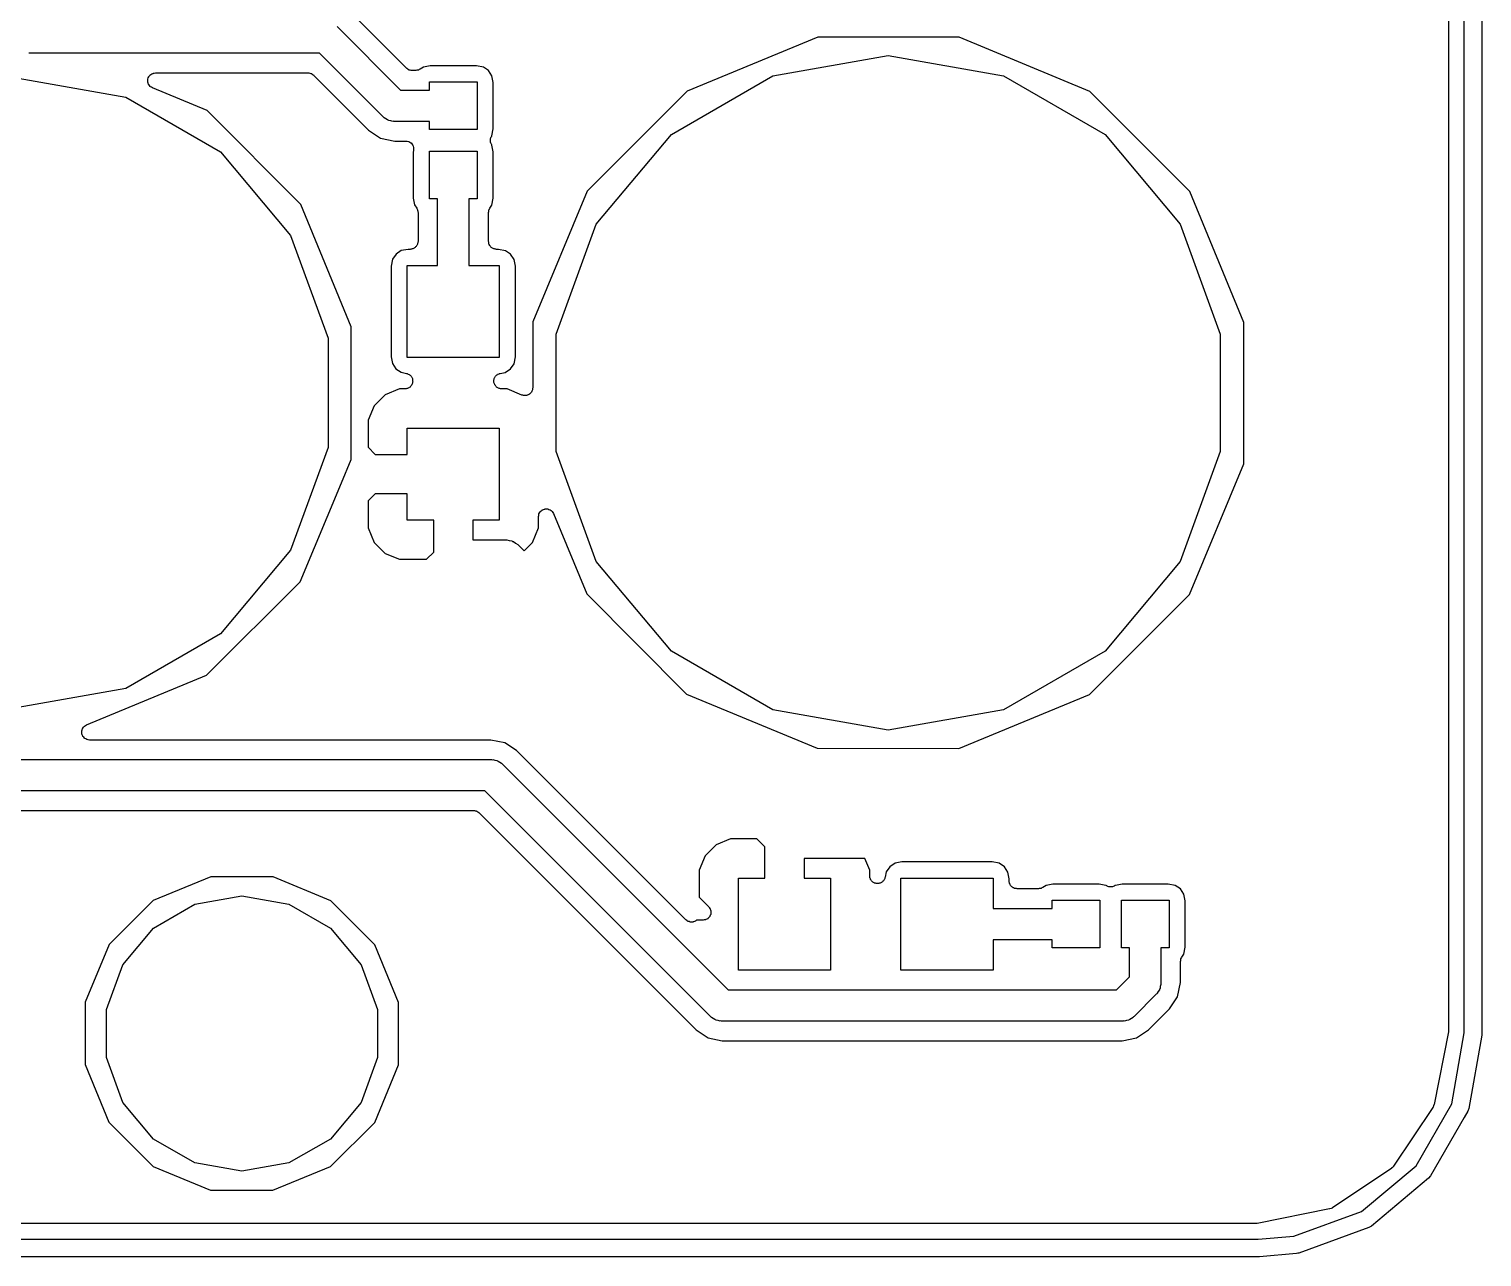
# Model space of a CAD drawing. Extents: x 51 to 137, y -158 to -25.
# Drawn here: x 117.67 to 136.51, y -122.82 to -106.9 of the extents above; entities that cross this region are included whole.
import ezdxf

# ---------------------------------------------------------------- set-up
doc = ezdxf.new("R2010")
doc.units = 0
doc.header["$MEASUREMENT"] = 0
doc.layers.add('BLACK', color=7, linetype='CONTINUOUS')

msp = doc.modelspace()

# ---------------------------------------------------------------- linework, layer by layer
at = {"layer": 'Black'}
for p, q in [((136.083, -28.2226), (136.083, -119.88)), ((136.286, -119.911), (136.286, -28.1863)), ((136.515, -28.1813), (136.515, -119.921)), ((122.567, -107.404), (121.854, -106.692)), ((121.668, -106.864), (122.492, -107.688)), ((127.903, -107.002), (126.208, -107.702)), ((129.737, -107.004), (127.903, -107.002)), ((131.431, -107.707), (129.737, -107.004)), ((117.678, -107.211), (117.669, -107.21)), ((121.44, -107.211), (117.678, -107.211)), ((122.264, -108.035), (121.44, -107.211)), ((122.788, -107.389), (122.745, -107.418)), ((122.875, -107.372), (122.788, -107.389)), ((123.475, -107.372), (122.875, -107.372)), ((123.565, -107.39), (123.475, -107.372)), ((123.632, -107.436), (123.565, -107.39)), ((127.32, -107.504), (128.816, -107.24)), ((128.816, -107.24), (130.312, -107.504)), ((117.533, -107.533), (118.928, -107.78)), ((119.212, -107.58), (119.213, -107.564)), ((119.213, -107.582), (119.212, -107.58)), ((119.213, -107.549), (119.214, -107.547)), ((119.213, -107.564), (119.213, -107.549)), ((119.213, -107.584), (119.213, -107.582)), ((119.218, -107.599), (119.213, -107.584)), ((119.214, -107.545), (119.22, -107.53)), ((119.214, -107.547), (119.214, -107.545)), ((119.22, -107.53), (119.225, -107.516)), ((119.225, -107.516), (119.227, -107.514)), ((119.227, -107.512), (119.238, -107.501)), ((119.227, -107.514), (119.227, -107.512)), ((119.238, -107.501), (119.248, -107.489)), ((119.248, -107.489), (119.25, -107.488)), ((119.25, -107.488), (119.251, -107.486)), ((119.251, -107.486), (119.265, -107.479)), ((119.265, -107.479), (119.278, -107.471)), ((119.278, -107.471), (119.281, -107.471)), ((119.281, -107.471), (119.283, -107.47)), ((119.283, -107.47), (119.298, -107.468)), ((119.298, -107.468), (119.313, -107.465)), ((119.313, -107.465), (121.293, -107.465)), ((121.293, -107.465), (121.297, -107.466)), ((121.297, -107.466), (121.301, -107.465)), ((121.301, -107.465), (121.314, -107.469)), ((121.314, -107.469), (121.327, -107.471)), ((121.327, -107.471), (121.331, -107.473)), ((121.331, -107.473), (121.336, -107.475)), ((121.336, -107.475), (121.346, -107.482)), ((121.346, -107.482), (121.358, -107.489)), ((121.358, -107.489), (121.361, -107.492)), ((121.361, -107.492), (121.364, -107.495)), ((121.364, -107.495), (122.077, -108.208)), ((122.571, -107.407), (122.567, -107.404)), ((122.574, -107.41), (122.571, -107.407)), ((122.585, -107.417), (122.574, -107.41)), ((122.596, -107.425), (122.585, -107.417)), ((122.6, -107.426), (122.596, -107.425)), ((122.604, -107.428), (122.6, -107.426)), ((122.617, -107.43), (122.604, -107.428)), ((122.63, -107.434), (122.617, -107.43)), ((122.635, -107.433), (122.63, -107.434)), ((122.639, -107.434), (122.635, -107.433)), ((122.689, -107.434), (122.639, -107.434)), ((122.701, -107.432), (122.689, -107.434)), ((122.712, -107.431), (122.701, -107.432)), ((122.718, -107.429), (122.712, -107.431)), ((122.724, -107.428), (122.718, -107.429)), ((122.734, -107.422), (122.724, -107.428)), ((122.745, -107.418), (122.734, -107.422)), ((122.865, -107.688), (122.865, -107.582)), ((122.865, -107.582), (123.485, -107.582)), ((123.485, -107.582), (123.485, -108.201)), ((123.677, -107.504), (123.632, -107.436)), ((123.694, -107.591), (123.677, -107.504)), ((126.005, -108.263), (127.32, -107.504)), ((130.312, -107.504), (131.627, -108.263)), ((119.223, -107.614), (119.218, -107.599)), ((119.224, -107.615), (119.223, -107.614)), ((119.225, -107.617), (119.224, -107.615)), ((119.235, -107.629), (119.225, -107.617)), ((119.244, -107.642), (119.235, -107.629)), ((119.246, -107.643), (119.244, -107.642)), ((119.248, -107.645), (119.246, -107.643)), ((119.261, -107.652), (119.248, -107.645)), ((119.274, -107.661), (119.261, -107.652)), ((119.982, -107.955), (119.274, -107.661)), ((122.492, -107.688), (122.865, -107.688)), ((123.694, -108.191), (123.694, -107.591)), ((126.208, -107.702), (124.91, -108.998)), ((132.727, -109.005), (131.431, -107.707)), ((118.928, -107.78), (120.155, -108.488)), ((121.196, -109.17), (119.982, -107.955)), ((122.271, -108.04), (122.264, -108.035)), ((122.277, -108.047), (122.271, -108.04)), ((122.3, -108.06), (122.277, -108.047)), ((122.322, -108.076), (122.3, -108.06)), ((122.33, -108.078), (122.322, -108.076)), ((122.338, -108.082), (122.33, -108.078)), ((122.364, -108.087), (122.338, -108.082)), ((122.39, -108.094), (122.364, -108.087)), ((122.399, -108.093), (122.39, -108.094)), ((122.408, -108.095), (122.399, -108.093)), ((122.865, -108.095), (122.408, -108.095)), ((122.865, -108.201), (122.865, -108.095)), ((122.077, -108.208), (122.233, -108.312)), ((122.233, -108.312), (122.418, -108.349)), ((123.485, -108.201), (122.865, -108.201)), ((123.657, -108.33), (123.659, -108.323)), ((123.658, -108.341), (123.657, -108.33)), ((123.659, -108.317), (123.664, -108.307)), ((123.659, -108.323), (123.659, -108.317)), ((123.664, -108.307), (123.667, -108.296)), ((123.667, -108.296), (123.671, -108.291)), ((123.671, -108.291), (123.674, -108.285)), ((123.674, -108.285), (123.676, -108.281)), ((123.676, -108.281), (123.694, -108.191)), ((125.029, -109.427), (126.005, -108.263)), ((131.627, -108.263), (132.603, -109.427)), ((120.155, -108.488), (121.066, -109.573)), ((122.418, -108.349), (122.56, -108.349)), ((122.56, -108.349), (122.562, -108.349)), ((122.562, -108.349), (122.563, -108.349)), ((122.563, -108.349), (122.579, -108.352)), ((122.579, -108.352), (122.595, -108.355)), ((122.595, -108.355), (122.596, -108.355)), ((122.596, -108.355), (122.597, -108.356)), ((122.597, -108.356), (122.612, -108.364)), ((122.612, -108.364), (122.626, -108.372)), ((122.626, -108.372), (122.627, -108.373)), ((122.627, -108.373), (122.628, -108.374)), ((122.628, -108.374), (122.638, -108.387)), ((122.638, -108.387), (122.648, -108.399)), ((122.648, -108.399), (122.649, -108.401)), ((122.649, -108.401), (122.65, -108.401)), ((122.65, -108.401), (122.655, -108.417)), ((122.655, -108.417), (122.661, -108.433)), ((122.66, -108.47), (122.656, -108.491)), ((122.656, -108.491), (122.656, -109.091)), ((122.661, -108.468), (122.66, -108.469)), ((122.66, -108.469), (122.66, -108.47)), ((122.661, -108.433), (122.661, -108.434)), ((122.661, -108.434), (122.661, -108.435)), ((122.661, -108.435), (122.661, -108.451)), ((122.661, -108.451), (122.661, -108.468)), ((122.865, -109.1), (122.865, -108.481)), ((122.865, -108.481), (123.485, -108.481)), ((123.485, -108.481), (123.485, -109.1)), ((123.657, -108.352), (123.658, -108.341)), ((123.659, -108.358), (123.657, -108.352)), ((123.659, -108.365), (123.659, -108.358)), ((123.664, -108.375), (123.659, -108.365)), ((123.667, -108.386), (123.664, -108.375)), ((123.67, -108.391), (123.667, -108.386)), ((123.673, -108.397), (123.67, -108.391)), ((123.677, -108.404), (123.673, -108.397)), ((123.694, -108.49), (123.677, -108.404)), ((123.694, -109.09), (123.694, -108.49)), ((122.656, -109.091), (122.673, -109.178)), ((123.676, -109.18), (123.694, -109.09)), ((124.91, -108.998), (124.207, -110.692)), ((133.427, -110.7), (132.727, -109.005)), ((121.852, -110.758), (121.196, -109.17)), ((122.673, -109.178), (122.701, -109.221)), ((122.701, -109.221), (122.706, -109.232)), ((122.706, -109.232), (122.712, -109.242)), ((122.712, -109.242), (122.713, -109.248)), ((122.713, -109.248), (122.715, -109.253)), ((122.715, -109.253), (122.716, -109.265)), ((122.716, -109.265), (122.718, -109.277)), ((122.718, -109.277), (122.718, -109.651)), ((122.972, -109.1), (122.865, -109.1)), ((122.972, -109.962), (122.972, -109.1)), ((123.485, -109.1), (123.378, -109.1)), ((123.378, -109.1), (123.378, -109.962)), ((123.632, -109.276), (123.634, -109.264)), ((123.632, -109.651), (123.632, -109.276)), ((123.634, -109.264), (123.635, -109.252)), ((123.635, -109.252), (123.637, -109.247)), ((123.637, -109.247), (123.638, -109.242)), ((123.638, -109.242), (123.645, -109.231)), ((123.645, -109.231), (123.65, -109.219)), ((123.65, -109.219), (123.676, -109.18)), ((124.51, -110.854), (125.029, -109.427)), ((132.603, -109.427), (133.122, -110.854)), ((121.066, -109.573), (121.551, -110.905)), ((122.718, -109.651), (122.716, -109.66)), ((123.634, -109.66), (123.632, -109.651)), ((122.433, -109.815), (122.387, -109.882)), ((122.501, -109.77), (122.433, -109.815)), ((122.588, -109.753), (122.501, -109.77)), ((122.616, -109.753), (122.588, -109.753)), ((122.625, -109.751), (122.616, -109.753)), ((122.634, -109.751), (122.625, -109.751)), ((122.642, -109.748), (122.634, -109.751)), ((122.651, -109.747), (122.642, -109.748)), ((122.659, -109.742), (122.651, -109.747)), ((122.667, -109.739), (122.659, -109.742)), ((122.674, -109.734), (122.667, -109.739)), ((122.682, -109.729), (122.674, -109.734)), ((122.687, -109.722), (122.682, -109.729)), ((122.694, -109.717), (122.687, -109.722)), ((122.698, -109.709), (122.694, -109.717)), ((122.704, -109.702), (122.698, -109.709)), ((122.707, -109.694), (122.704, -109.702)), ((122.712, -109.686), (122.707, -109.694)), ((122.713, -109.677), (122.712, -109.686)), ((122.716, -109.669), (122.713, -109.677)), ((122.716, -109.66), (122.716, -109.669)), ((123.634, -109.669), (123.634, -109.66)), ((123.637, -109.677), (123.634, -109.669)), ((123.638, -109.686), (123.637, -109.677)), ((123.643, -109.694), (123.638, -109.686)), ((123.646, -109.702), (123.643, -109.694)), ((123.652, -109.709), (123.646, -109.702)), ((123.656, -109.717), (123.652, -109.709)), ((123.663, -109.722), (123.656, -109.717)), ((123.668, -109.729), (123.663, -109.722)), ((123.676, -109.734), (123.668, -109.729)), ((123.683, -109.739), (123.676, -109.734)), ((123.691, -109.742), (123.683, -109.739)), ((123.699, -109.747), (123.691, -109.742)), ((123.708, -109.748), (123.699, -109.747)), ((123.716, -109.751), (123.708, -109.748)), ((123.725, -109.751), (123.716, -109.751)), ((123.734, -109.753), (123.725, -109.751)), ((123.762, -109.753), (123.734, -109.753)), ((123.852, -109.771), (123.762, -109.753)), ((123.919, -109.816), (123.852, -109.771)), ((123.964, -109.885), (123.919, -109.816)), ((122.387, -109.882), (122.369, -109.972)), ((122.369, -109.972), (122.369, -111.146)), ((122.578, -111.156), (122.578, -109.962)), ((122.578, -109.962), (122.972, -109.962)), ((123.378, -109.962), (123.772, -109.962)), ((123.772, -109.962), (123.772, -111.156)), ((123.981, -109.972), (123.964, -109.885)), ((123.981, -111.146), (123.981, -109.972)), ((121.85, -112.476), (121.852, -110.758)), ((124.207, -110.692), (124.206, -111.548)), ((133.425, -112.534), (133.427, -110.7)), ((121.551, -110.905), (121.551, -112.321)), ((124.51, -112.372), (124.51, -110.854)), ((133.122, -110.854), (133.122, -112.372)), ((122.369, -111.146), (122.386, -111.233)), ((123.772, -111.156), (122.578, -111.156)), ((123.963, -111.236), (123.981, -111.146)), ((122.386, -111.233), (122.431, -111.301)), ((122.431, -111.301), (122.498, -111.347)), ((122.498, -111.347), (122.568, -111.361)), ((123.783, -111.361), (123.849, -111.348)), ((123.849, -111.348), (123.917, -111.303)), ((123.917, -111.303), (123.963, -111.236)), ((122.568, -111.361), (122.575, -111.364)), ((122.575, -111.364), (122.583, -111.365)), ((122.583, -111.365), (122.592, -111.37)), ((122.592, -111.37), (122.601, -111.374)), ((122.601, -111.374), (122.607, -111.379)), ((122.614, -111.538), (122.605, -111.543)), ((122.607, -111.379), (122.614, -111.383)), ((122.614, -111.383), (122.62, -111.39)), ((122.619, -111.533), (122.614, -111.538)), ((122.625, -111.528), (122.619, -111.533)), ((122.62, -111.39), (122.628, -111.397)), ((122.63, -111.519), (122.625, -111.528)), ((122.628, -111.397), (122.631, -111.404)), ((122.636, -111.511), (122.63, -111.519)), ((122.631, -111.404), (122.636, -111.41)), ((122.636, -111.41), (122.64, -111.419)), ((122.639, -111.504), (122.636, -111.511)), ((122.643, -111.498), (122.639, -111.504)), ((122.64, -111.419), (122.645, -111.428)), ((122.645, -111.488), (122.643, -111.498)), ((122.645, -111.428), (122.646, -111.436)), ((122.648, -111.478), (122.645, -111.488)), ((122.646, -111.436), (122.648, -111.443)), ((122.648, -111.443), (122.648, -111.453)), ((122.648, -111.453), (122.65, -111.463)), ((122.65, -111.463), (122.648, -111.471)), ((122.648, -111.471), (122.648, -111.478)), ((123.701, -111.462), (123.703, -111.453)), ((123.703, -111.47), (123.701, -111.462)), ((123.703, -111.443), (123.705, -111.435)), ((123.703, -111.453), (123.703, -111.443)), ((123.703, -111.478), (123.703, -111.47)), ((123.706, -111.487), (123.703, -111.478)), ((123.705, -111.435), (123.707, -111.427)), ((123.708, -111.497), (123.706, -111.487)), ((123.707, -111.427), (123.711, -111.419)), ((123.712, -111.504), (123.708, -111.497)), ((123.711, -111.419), (123.715, -111.41)), ((123.715, -111.511), (123.712, -111.504)), ((123.715, -111.41), (123.72, -111.404)), ((123.721, -111.519), (123.715, -111.511)), ((123.72, -111.404), (123.724, -111.397)), ((123.726, -111.527), (123.721, -111.519)), ((123.724, -111.397), (123.731, -111.39)), ((123.732, -111.532), (123.726, -111.527)), ((123.731, -111.39), (123.737, -111.383)), ((123.737, -111.538), (123.732, -111.532)), ((123.737, -111.383), (123.744, -111.379)), ((123.746, -111.543), (123.737, -111.538)), ((123.744, -111.379), (123.75, -111.373)), ((123.75, -111.373), (123.759, -111.37)), ((123.759, -111.37), (123.768, -111.365)), ((123.768, -111.365), (123.776, -111.364)), ((123.776, -111.364), (123.783, -111.361)), ((122.29, -111.64), (122.147, -111.782)), ((122.477, -111.562), (122.29, -111.64)), ((122.548, -111.562), (122.477, -111.562)), ((122.556, -111.561), (122.548, -111.562)), ((122.564, -111.561), (122.556, -111.561)), ((122.573, -111.558), (122.564, -111.561)), ((122.583, -111.556), (122.573, -111.558)), ((122.59, -111.552), (122.583, -111.556)), ((122.597, -111.55), (122.59, -111.552)), ((122.605, -111.543), (122.597, -111.55)), ((123.753, -111.549), (123.746, -111.543)), ((123.761, -111.552), (123.753, -111.549)), ((123.768, -111.556), (123.761, -111.552)), ((123.778, -111.558), (123.768, -111.556)), ((123.787, -111.561), (123.778, -111.558)), ((123.795, -111.561), (123.787, -111.561)), ((123.803, -111.562), (123.795, -111.561)), ((123.873, -111.562), (123.803, -111.562)), ((124.065, -111.642), (123.873, -111.562)), ((124.076, -111.644), (124.065, -111.642)), ((124.087, -111.648), (124.076, -111.644)), ((124.093, -111.648), (124.087, -111.648)), ((124.1, -111.65), (124.093, -111.648)), ((124.111, -111.648), (124.1, -111.65)), ((124.122, -111.648), (124.111, -111.648)), ((124.128, -111.646), (124.122, -111.648)), ((124.135, -111.645), (124.128, -111.646)), ((124.145, -111.64), (124.135, -111.645)), ((124.155, -111.636), (124.145, -111.64)), ((124.16, -111.632), (124.155, -111.636)), ((124.166, -111.629), (124.16, -111.632)), ((124.174, -111.621), (124.166, -111.629)), ((124.182, -111.613), (124.174, -111.621)), ((124.185, -111.608), (124.182, -111.613)), ((124.19, -111.603), (124.185, -111.608)), ((124.194, -111.592), (124.19, -111.603)), ((124.2, -111.583), (124.194, -111.592)), ((124.201, -111.576), (124.2, -111.583)), ((124.204, -111.57), (124.201, -111.576)), ((124.206, -111.548), (124.204, -111.559)), ((124.204, -111.559), (124.204, -111.57)), ((122.147, -111.782), (122.07, -111.969)), ((122.07, -111.969), (122.07, -112.32)), ((122.578, -112.413), (122.578, -112.07)), ((122.578, -112.07), (123.772, -112.07)), ((123.772, -112.07), (123.772, -113.264)), ((121.551, -112.321), (121.066, -113.653)), ((121.724, -112.781), (121.85, -112.476)), ((122.07, -112.32), (122.163, -112.413)), ((122.163, -112.413), (122.578, -112.413)), ((125.029, -113.799), (124.51, -112.372)), ((133.122, -112.372), (132.603, -113.799)), ((132.722, -114.228), (133.425, -112.534)), ((121.191, -114.062), (121.724, -112.781)), ((121.724, -112.781), (121.724, -112.781)), ((122.163, -112.921), (122.07, -113.014)), ((122.07, -113.014), (122.07, -113.365)), ((122.578, -112.921), (122.163, -112.921)), ((122.578, -113.264), (122.578, -112.921)), ((124.28, -113.219), (124.283, -113.204)), ((124.28, -113.365), (124.28, -113.219)), ((124.283, -113.204), (124.285, -113.188)), ((124.285, -113.188), (124.286, -113.186)), ((124.286, -113.184), (124.294, -113.171)), ((124.286, -113.186), (124.286, -113.184)), ((124.294, -113.171), (124.301, -113.157)), ((124.301, -113.157), (124.303, -113.156)), ((124.303, -113.156), (124.304, -113.154)), ((124.304, -113.154), (124.316, -113.144)), ((124.316, -113.144), (124.327, -113.133)), ((124.327, -113.133), (124.329, -113.132)), ((124.329, -113.132), (124.331, -113.131)), ((124.331, -113.131), (124.345, -113.126)), ((124.345, -113.126), (124.36, -113.12)), ((124.36, -113.12), (124.362, -113.12)), ((124.362, -113.12), (124.364, -113.119)), ((124.364, -113.119), (124.379, -113.119)), ((124.379, -113.119), (124.395, -113.118)), ((124.395, -113.118), (124.397, -113.119)), ((124.397, -113.119), (124.399, -113.119)), ((124.399, -113.119), (124.414, -113.124)), ((124.414, -113.124), (124.428, -113.129)), ((124.428, -113.129), (124.43, -113.13)), ((124.43, -113.13), (124.432, -113.131)), ((124.432, -113.131), (124.444, -113.141)), ((124.444, -113.141), (124.456, -113.15)), ((124.456, -113.15), (124.458, -113.152)), ((124.458, -113.152), (124.459, -113.154)), ((124.459, -113.154), (124.467, -113.167)), ((124.467, -113.167), (124.475, -113.18)), ((124.475, -113.18), (124.905, -114.221)), ((122.07, -113.365), (122.147, -113.552)), ((122.921, -113.264), (122.578, -113.264)), ((122.921, -113.679), (122.921, -113.264)), ((123.772, -113.264), (123.429, -113.264)), ((123.429, -113.264), (123.429, -113.518)), ((124.203, -113.552), (124.28, -113.365)), ((122.147, -113.552), (122.29, -113.695)), ((123.429, -113.518), (123.846, -113.518)), ((123.846, -113.518), (123.857, -113.52)), ((123.857, -113.52), (123.869, -113.519)), ((123.869, -113.519), (123.901, -113.528)), ((123.901, -113.528), (123.933, -113.534)), ((123.933, -113.534), (123.943, -113.539)), ((123.943, -113.539), (123.954, -113.542)), ((123.954, -113.542), (123.981, -113.561)), ((123.981, -113.561), (124.01, -113.578)), ((124.01, -113.578), (124.017, -113.586)), ((124.017, -113.586), (124.026, -113.593)), ((124.026, -113.593), (124.094, -113.661)), ((124.094, -113.661), (124.203, -113.552)), ((121.066, -113.653), (120.155, -114.738)), ((122.29, -113.695), (122.477, -113.772)), ((122.477, -113.772), (122.828, -113.772)), ((122.828, -113.772), (122.921, -113.679)), ((126.005, -114.963), (125.029, -113.799)), ((132.603, -113.799), (131.627, -114.963)), ((119.976, -115.276), (121.191, -114.062)), ((124.905, -114.221), (126.201, -115.519)), ((131.424, -115.524), (132.722, -114.228)), ((120.155, -114.738), (118.928, -115.446)), ((127.32, -115.722), (126.005, -114.963)), ((131.627, -114.963), (130.312, -115.722)), ((118.419, -115.919), (119.976, -115.276)), ((118.928, -115.446), (117.533, -115.693)), ((126.201, -115.519), (127.895, -116.222)), ((129.729, -116.224), (131.424, -115.524)), ((128.816, -115.986), (127.32, -115.722)), ((130.312, -115.722), (128.816, -115.986)), ((118.357, -115.995), (118.363, -115.981)), ((118.357, -115.998), (118.357, -115.995)), ((118.357, -116), (118.357, -115.998)), ((118.357, -116.015), (118.357, -116)), ((118.357, -116.031), (118.357, -116.015)), ((118.358, -116.033), (118.357, -116.031)), ((118.358, -116.035), (118.358, -116.033)), ((118.364, -116.049), (118.358, -116.035)), ((118.363, -115.981), (118.367, -115.966)), ((118.369, -116.064), (118.364, -116.049)), ((118.367, -115.966), (118.369, -115.964)), ((118.369, -115.962), (118.379, -115.95)), ((118.369, -115.964), (118.369, -115.962)), ((118.379, -115.95), (118.389, -115.938)), ((118.389, -115.938), (118.391, -115.937)), ((118.391, -115.937), (118.392, -115.935)), ((118.392, -115.935), (118.405, -115.928)), ((118.405, -115.928), (118.419, -115.919)), ((118.371, -116.066), (118.369, -116.064)), ((118.372, -116.068), (118.371, -116.066)), ((118.382, -116.079), (118.372, -116.068)), ((118.392, -116.091), (118.382, -116.079)), ((118.394, -116.092), (118.392, -116.091)), ((118.395, -116.094), (118.394, -116.092)), ((118.409, -116.101), (118.395, -116.094)), ((118.423, -116.109), (118.409, -116.101)), ((118.425, -116.109), (118.423, -116.109)), ((118.427, -116.11), (118.425, -116.109)), ((118.442, -116.112), (118.427, -116.11)), ((118.457, -116.115), (118.442, -116.112)), ((123.66, -116.115), (118.457, -116.115)), ((123.844, -116.151), (123.66, -116.115)), ((123.996, -116.252), (123.844, -116.151)), ((124.001, -116.256), (123.996, -116.252)), ((123.996, -116.252), (123.996, -116.252)), ((127.895, -116.222), (129.729, -116.224)), ((107.947, -116.369), (123.67, -116.369)), ((123.67, -116.369), (123.679, -116.37)), ((123.679, -116.37), (123.688, -116.369)), ((123.688, -116.369), (123.714, -116.376)), ((123.714, -116.376), (123.74, -116.381)), ((123.74, -116.381), (123.747, -116.385)), ((123.747, -116.385), (123.756, -116.388)), ((123.756, -116.388), (123.778, -116.403)), ((123.778, -116.403), (123.801, -116.416)), ((123.801, -116.416), (123.807, -116.423)), ((123.807, -116.423), (123.814, -116.428)), ((123.814, -116.428), (126.738, -119.352)), ((126.192, -118.447), (124.001, -116.256)), ((123.586, -116.775), (107.863, -116.775)), ((126.51, -119.699), (123.586, -116.775)), ((107.873, -117.029), (123.439, -117.029)), ((123.439, -117.029), (123.443, -117.03)), ((123.443, -117.03), (123.448, -117.029)), ((123.448, -117.029), (123.46, -117.033)), ((123.46, -117.033), (123.473, -117.035)), ((123.473, -117.035), (123.477, -117.037)), ((123.477, -117.037), (123.482, -117.039)), ((123.482, -117.039), (123.493, -117.046)), ((123.493, -117.046), (123.504, -117.053)), ((123.504, -117.053), (123.507, -117.056)), ((123.507, -117.056), (123.511, -117.059)), ((123.511, -117.059), (126.323, -119.872)), ((126.585, -117.473), (126.442, -117.616)), ((126.772, -117.396), (126.585, -117.473)), ((127.111, -117.396), (126.772, -117.396)), ((127.216, -117.501), (127.111, -117.396)), ((127.216, -117.904), (127.216, -117.501)), ((126.442, -117.616), (126.365, -117.803)), ((128.511, -117.65), (127.724, -117.65)), ((127.724, -117.65), (127.724, -117.904)), ((128.575, -117.803), (128.511, -117.65)), ((128.836, -117.757), (128.79, -117.824)), ((128.904, -117.712), (128.836, -117.757)), ((128.991, -117.695), (128.904, -117.712)), ((130.165, -117.695), (128.991, -117.695)), ((130.255, -117.713), (130.165, -117.695)), ((130.322, -117.759), (130.255, -117.713)), ((130.367, -117.827), (130.322, -117.759)), ((120.032, -117.889), (119.284, -118.197)), ((120.84, -117.889), (120.032, -117.889)), ((121.587, -118.199), (120.84, -117.889)), ((126.365, -117.803), (126.365, -118.154)), ((126.873, -119.098), (126.873, -117.904)), ((126.873, -117.904), (127.216, -117.904)), ((127.724, -117.904), (128.067, -117.904)), ((128.067, -117.904), (128.067, -119.098)), ((128.575, -117.874), (128.575, -117.803)), ((128.576, -117.882), (128.575, -117.874)), ((128.576, -117.89), (128.576, -117.882)), ((128.579, -117.899), (128.576, -117.89)), ((128.581, -117.909), (128.579, -117.899)), ((128.585, -117.916), (128.581, -117.909)), ((128.587, -117.923), (128.585, -117.916)), ((128.594, -117.931), (128.587, -117.923)), ((128.599, -117.94), (128.594, -117.931)), ((128.604, -117.945), (128.599, -117.94)), ((128.609, -117.951), (128.604, -117.945)), ((128.747, -117.946), (128.74, -117.954)), ((128.754, -117.94), (128.747, -117.946)), ((128.758, -117.933), (128.754, -117.94)), ((128.763, -117.927), (128.758, -117.933)), ((128.767, -117.918), (128.763, -117.927)), ((128.772, -117.909), (128.767, -117.918)), ((128.773, -117.901), (128.772, -117.909)), ((128.776, -117.894), (128.773, -117.901)), ((128.79, -117.824), (128.776, -117.894)), ((128.981, -119.098), (128.981, -117.904)), ((128.981, -117.904), (130.175, -117.904)), ((130.175, -117.904), (130.175, -118.298)), ((130.384, -117.914), (130.367, -117.827)), ((130.384, -117.942), (130.384, -117.914)), ((130.386, -117.951), (130.384, -117.942)), ((119.824, -118.244), (120.434, -118.136)), ((120.434, -118.136), (121.044, -118.244)), ((128.618, -117.956), (128.609, -117.951)), ((128.626, -117.962), (128.618, -117.956)), ((128.633, -117.965), (128.626, -117.962)), ((128.639, -117.969), (128.633, -117.965)), ((128.649, -117.971), (128.639, -117.969)), ((128.659, -117.974), (128.649, -117.971)), ((128.666, -117.974), (128.659, -117.974)), ((128.674, -117.976), (128.666, -117.974)), ((128.684, -117.974), (128.674, -117.976)), ((128.694, -117.974), (128.684, -117.974)), ((128.701, -117.972), (128.694, -117.974)), ((128.709, -117.971), (128.701, -117.972)), ((128.718, -117.966), (128.709, -117.971)), ((128.727, -117.962), (128.718, -117.966)), ((128.733, -117.957), (128.727, -117.962)), ((128.74, -117.954), (128.733, -117.957)), ((130.386, -117.96), (130.386, -117.951)), ((130.389, -117.968), (130.386, -117.96)), ((130.39, -117.977), (130.389, -117.968)), ((130.395, -117.985), (130.39, -117.977)), ((130.398, -117.993), (130.395, -117.985)), ((130.403, -118), (130.398, -117.993)), ((130.408, -118.008), (130.403, -118)), ((130.415, -118.013), (130.408, -118.008)), ((130.42, -118.02), (130.415, -118.013)), ((130.428, -118.024), (130.42, -118.02)), ((130.435, -118.03), (130.428, -118.024)), ((130.443, -118.033), (130.435, -118.03)), ((130.451, -118.038), (130.443, -118.033)), ((130.46, -118.039), (130.451, -118.038)), ((130.468, -118.042), (130.46, -118.039)), ((130.477, -118.042), (130.468, -118.042)), ((130.486, -118.044), (130.477, -118.042)), ((130.763, -118.044), (130.486, -118.044)), ((130.775, -118.042), (130.763, -118.044)), ((130.787, -118.041), (130.775, -118.042)), ((130.792, -118.039), (130.787, -118.041)), ((130.798, -118.038), (130.792, -118.039)), ((130.808, -118.032), (130.798, -118.038)), ((130.819, -118.027), (130.808, -118.032)), ((130.862, -117.999), (130.819, -118.027)), ((130.949, -117.982), (130.862, -117.999)), ((131.549, -117.982), (130.949, -117.982)), ((131.639, -118), (131.549, -117.982)), ((131.643, -118.002), (131.639, -118)), ((131.649, -118.005), (131.643, -118.002)), ((131.654, -118.009), (131.649, -118.005)), ((131.665, -118.012), (131.654, -118.009)), ((131.675, -118.017), (131.665, -118.012)), ((131.681, -118.017), (131.675, -118.017)), ((131.688, -118.019), (131.681, -118.017)), ((131.699, -118.018), (131.688, -118.019)), ((131.71, -118.019), (131.699, -118.018)), ((131.716, -118.017), (131.71, -118.019)), ((131.723, -118.017), (131.716, -118.017)), ((131.733, -118.012), (131.723, -118.017)), ((131.744, -118.009), (131.733, -118.012)), ((131.749, -118.006), (131.744, -118.009)), ((131.755, -118.003), (131.749, -118.006)), ((131.762, -117.999), (131.755, -118.003)), ((131.848, -117.982), (131.762, -117.999)), ((132.448, -117.982), (131.848, -117.982)), ((132.538, -118), (132.448, -117.982)), ((132.606, -118.046), (132.538, -118)), ((132.651, -118.114), (132.606, -118.046)), ((132.668, -118.201), (132.651, -118.114)), ((119.284, -118.197), (118.712, -118.768)), ((119.287, -118.554), (119.824, -118.244)), ((121.044, -118.244), (121.581, -118.554)), ((122.158, -118.771), (121.587, -118.199)), ((126.365, -118.154), (126.488, -118.277)), ((126.488, -118.277), (126.495, -118.288)), ((126.495, -118.288), (126.504, -118.298)), ((126.504, -118.298), (126.505, -118.302)), ((126.505, -118.302), (126.508, -118.306)), ((126.508, -118.306), (126.511, -118.318)), ((126.511, -118.318), (126.516, -118.331)), ((130.175, -118.298), (130.94, -118.298)), ((130.94, -118.298), (130.94, -118.191)), ((130.94, -118.191), (131.559, -118.191)), ((131.559, -118.191), (131.559, -118.811)), ((131.839, -118.811), (131.839, -118.191)), ((131.839, -118.191), (132.458, -118.191)), ((132.458, -118.191), (132.458, -118.811)), ((132.668, -118.801), (132.668, -118.201)), ((126.202, -118.454), (126.192, -118.447)), ((126.213, -118.463), (126.202, -118.454)), ((126.217, -118.464), (126.213, -118.463)), ((126.22, -118.467), (126.217, -118.464)), ((126.233, -118.47), (126.22, -118.467)), ((126.246, -118.475), (126.233, -118.47)), ((126.25, -118.475), (126.246, -118.475)), ((126.255, -118.476), (126.25, -118.475)), ((126.268, -118.475), (126.255, -118.476)), ((126.281, -118.475), (126.268, -118.475)), ((126.285, -118.473), (126.281, -118.475)), ((126.29, -118.473), (126.285, -118.473)), ((126.302, -118.467), (126.29, -118.473)), ((126.314, -118.463), (126.302, -118.467)), ((126.318, -118.46), (126.314, -118.463)), ((126.322, -118.458), (126.318, -118.46)), ((126.33, -118.45), (126.322, -118.458)), ((126.416, -118.45), (126.33, -118.45)), ((126.429, -118.448), (126.416, -118.45)), ((126.442, -118.447), (126.429, -118.448)), ((126.446, -118.445), (126.442, -118.447)), ((126.451, -118.444), (126.446, -118.445)), ((126.462, -118.437), (126.451, -118.444)), ((126.474, -118.432), (126.462, -118.437)), ((126.477, -118.429), (126.474, -118.432)), ((126.481, -118.426), (126.477, -118.429)), ((126.49, -118.416), (126.481, -118.426)), ((126.499, -118.407), (126.49, -118.416)), ((126.501, -118.403), (126.499, -118.407)), ((126.504, -118.399), (126.501, -118.403)), ((126.508, -118.387), (126.504, -118.399)), ((126.514, -118.375), (126.508, -118.387)), ((126.516, -118.366), (126.514, -118.37)), ((126.514, -118.37), (126.514, -118.375)), ((126.516, -118.331), (126.516, -118.335)), ((126.516, -118.335), (126.517, -118.34)), ((126.517, -118.34), (126.516, -118.353)), ((126.516, -118.353), (126.516, -118.366)), ((118.888, -119.029), (119.287, -118.554)), ((121.581, -118.554), (121.98, -119.029)), ((118.712, -118.768), (118.402, -119.515)), ((122.466, -119.519), (122.158, -118.771)), ((130.94, -118.704), (130.175, -118.704)), ((130.175, -118.704), (130.175, -119.098)), ((130.94, -118.811), (130.94, -118.704)), ((131.559, -118.811), (130.94, -118.811)), ((131.945, -118.811), (131.839, -118.811)), ((131.945, -119.184), (131.945, -118.811)), ((132.458, -118.811), (132.352, -118.811)), ((132.352, -118.811), (132.352, -119.268)), ((132.65, -118.891), (132.668, -118.801)), ((118.676, -119.611), (118.888, -119.029)), ((121.98, -119.029), (122.192, -119.611)), ((132.606, -118.987), (132.608, -118.974)), ((132.606, -119.258), (132.606, -118.987)), ((132.608, -118.974), (132.609, -118.962)), ((132.609, -118.962), (132.611, -118.957)), ((132.611, -118.957), (132.612, -118.952)), ((132.612, -118.952), (132.618, -118.941)), ((132.618, -118.941), (132.623, -118.93)), ((132.623, -118.93), (132.65, -118.891)), ((128.067, -119.098), (126.873, -119.098)), ((130.175, -119.098), (128.981, -119.098)), ((131.777, -119.352), (131.945, -119.184)), ((132.569, -119.443), (132.606, -119.258)), ((126.738, -119.352), (131.777, -119.352)), ((132.292, -119.412), (132.005, -119.699)), ((132.297, -119.405), (132.292, -119.412)), ((132.304, -119.399), (132.297, -119.405)), ((132.318, -119.376), (132.304, -119.399)), ((132.333, -119.354), (132.318, -119.376)), ((132.335, -119.346), (132.333, -119.354)), ((132.34, -119.338), (132.335, -119.346)), ((132.344, -119.312), (132.34, -119.338)), ((132.351, -119.286), (132.344, -119.312)), ((132.352, -119.268), (132.35, -119.277)), ((132.35, -119.277), (132.351, -119.286)), ((132.465, -119.599), (132.569, -119.443)), ((118.402, -119.515), (118.402, -120.323)), ((118.676, -120.231), (118.676, -119.611)), ((122.192, -119.611), (122.192, -120.231)), ((122.466, -120.327), (122.466, -119.519)), ((132.192, -119.872), (132.465, -119.599)), ((126.517, -119.704), (126.51, -119.699)), ((126.523, -119.711), (126.517, -119.704)), ((126.546, -119.724), (126.523, -119.711)), ((126.568, -119.74), (126.546, -119.724)), ((126.577, -119.742), (126.568, -119.74)), ((126.584, -119.746), (126.577, -119.742)), ((126.61, -119.751), (126.584, -119.746)), ((126.636, -119.758), (126.61, -119.751)), ((126.645, -119.757), (126.636, -119.758)), ((126.654, -119.759), (126.645, -119.757)), ((131.862, -119.759), (126.654, -119.759)), ((131.87, -119.757), (131.862, -119.759)), ((131.879, -119.758), (131.87, -119.757)), ((131.905, -119.751), (131.879, -119.758)), ((131.931, -119.746), (131.905, -119.751)), ((131.939, -119.742), (131.931, -119.746)), ((131.947, -119.74), (131.939, -119.742)), ((131.969, -119.724), (131.947, -119.74)), ((131.992, -119.711), (131.969, -119.724)), ((131.998, -119.704), (131.992, -119.711)), ((132.005, -119.699), (131.998, -119.704)), ((126.323, -119.872), (126.48, -119.976)), ((126.48, -119.976), (126.664, -120.013)), ((126.664, -120.013), (131.851, -120.013)), ((131.851, -120.013), (132.036, -119.976)), ((132.036, -119.976), (132.192, -119.872)), ((136.081, -119.9), (135.894, -120.842)), ((136.083, -119.88), (136.081, -119.89)), ((136.081, -119.89), (136.081, -119.9)), ((136.124, -120.833), (136.286, -119.911)), ((136.513, -119.941), (136.345, -120.892)), ((136.515, -119.921), (136.513, -119.931)), ((136.513, -119.931), (136.513, -119.941)), ((118.402, -120.323), (118.71, -121.071)), ((118.888, -120.813), (118.676, -120.231)), ((122.192, -120.231), (121.98, -120.813)), ((122.156, -121.074), (122.466, -120.327)), ((119.287, -121.288), (118.888, -120.813)), ((121.98, -120.813), (121.581, -121.288)), ((135.879, -120.878), (135.368, -121.642)), ((135.661, -121.634), (136.124, -120.833)), ((135.881, -120.875), (135.879, -120.876)), ((135.879, -120.876), (135.879, -120.878)), ((135.887, -120.86), (135.881, -120.875)), ((135.893, -120.846), (135.887, -120.86)), ((135.894, -120.842), (135.893, -120.844)), ((135.893, -120.844), (135.893, -120.846)), ((136.332, -120.929), (136.286, -121.008)), ((136.345, -120.892), (136.332, -120.929)), ((118.71, -121.071), (119.281, -121.643)), ((121.584, -121.645), (122.156, -121.074)), ((136.286, -121.008), (135.849, -121.766)), ((119.824, -121.598), (119.287, -121.288)), ((121.581, -121.288), (121.044, -121.598)), ((119.281, -121.643), (120.028, -121.953)), ((120.434, -121.706), (119.824, -121.598)), ((121.044, -121.598), (120.434, -121.706)), ((120.836, -121.953), (121.584, -121.645)), ((135.319, -121.684), (134.577, -122.18)), ((134.952, -122.229), (135.661, -121.634)), ((135.34, -121.67), (135.319, -121.684)), ((135.342, -121.668), (135.34, -121.67)), ((135.344, -121.667), (135.342, -121.668)), ((135.355, -121.656), (135.344, -121.667)), ((135.366, -121.646), (135.355, -121.656)), ((135.367, -121.644), (135.366, -121.646)), ((135.368, -121.642), (135.367, -121.644)), ((135.823, -121.796), (135.083, -122.417)), ((135.849, -121.766), (135.823, -121.796)), ((120.028, -121.953), (120.836, -121.953)), ((134.54, -122.195), (133.598, -122.383)), ((134.077, -122.548), (134.952, -122.229)), ((134.542, -122.195), (134.54, -122.195)), ((134.544, -122.195), (134.542, -122.195)), ((134.558, -122.188), (134.544, -122.195)), ((134.573, -122.183), (134.558, -122.188)), ((134.574, -122.181), (134.573, -122.183)), ((134.577, -122.18), (134.574, -122.181)), ((133.578, -122.385), (102.075, -122.385)), ((133.588, -122.383), (133.578, -122.385)), ((133.598, -122.383), (133.588, -122.383)), ((135.049, -122.437), (134.141, -122.767)), ((135.083, -122.417), (135.049, -122.437)), ((102.065, -122.588), (133.614, -122.588)), ((133.614, -122.588), (134.077, -122.548)), ((133.619, -122.817), (102.07, -122.817)), ((133.624, -122.816), (133.619, -122.817)), ((133.629, -122.816), (133.624, -122.816)), ((134.112, -122.774), (133.629, -122.816)), ((134.127, -122.77), (134.112, -122.774)), ((134.141, -122.767), (134.127, -122.77))]:
    msp.add_line(p, q, dxfattribs=at)

doc.saveas('drawing.dxf')
